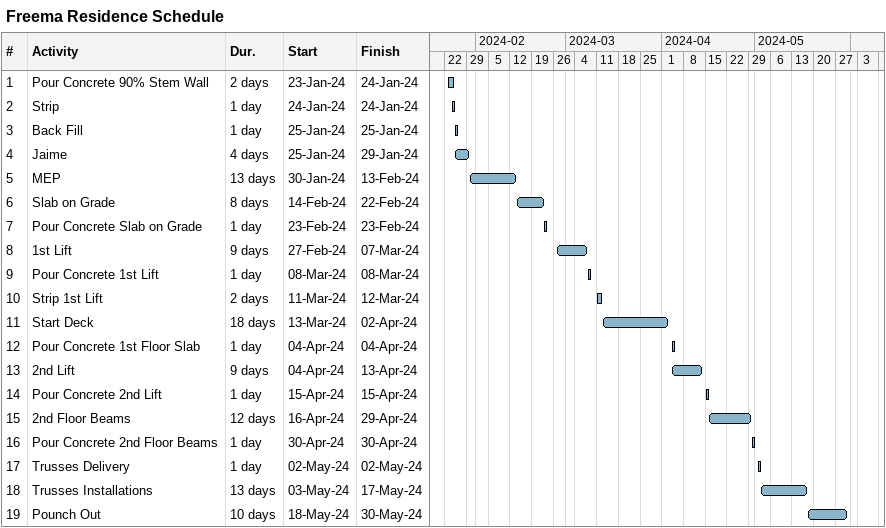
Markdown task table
Freema Residence Schedule

| ID | Task | Duration | Start | Finish |
|---|---|---|---|---|
| 1 | Pour Concrete 90% Stem Wall | 2d | 2024-01-23 | 2024-01-24 |
| 2 | Strip | 1d | 2024-01-24 | 2024-01-24 |
| 3 | Back Fill | 1d | 2024-01-25 | 2024-01-25 |
| 4 | Jaime | 4d | 2024-01-25 | 2024-01-29 |
| 5 | MEP | 13d | 2024-01-30 | 2024-02-13 |
| 6 | Slab on Grade | 8d | 2024-02-14 | 2024-02-22 |
| 7 | Pour Concrete Slab on Grade | 1d | 2024-02-23 | 2024-02-23 |
| 8 | 1st Lift | 9d | 2024-02-27 | 2024-03-07 |
| 9 | Pour Concrete 1st Lift | 1d | 2024-03-08 | 2024-03-08 |
| 10 | Strip 1st Lift | 2d | 2024-03-11 | 2024-03-12 |
| 11 | Start Deck | 18d | 2024-03-13 | 2024-04-02 |
| 12 | Pour Concrete 1st Floor Slab | 1d | 2024-04-04 | 2024-04-04 |
| 13 | 2nd Lift | 9d | 2024-04-04 | 2024-04-13 |
| 14 | Pour Concrete 2nd Lift | 1d | 2024-04-15 | 2024-04-15 |
| 15 | 2nd Floor Beams | 12d | 2024-04-16 | 2024-04-29 |
| 16 | Pour Concrete 2nd Floor Beams | 1d | 2024-04-30 | 2024-04-30 |
| 17 | Trusses Delivery | 1d | 2024-05-02 | 2024-05-02 |
| 18 | Trusses Installations | 13d | 2024-05-03 | 2024-05-17 |
| 19 | Pounch Out | 10d | 2024-05-18 | 2024-05-30 |
